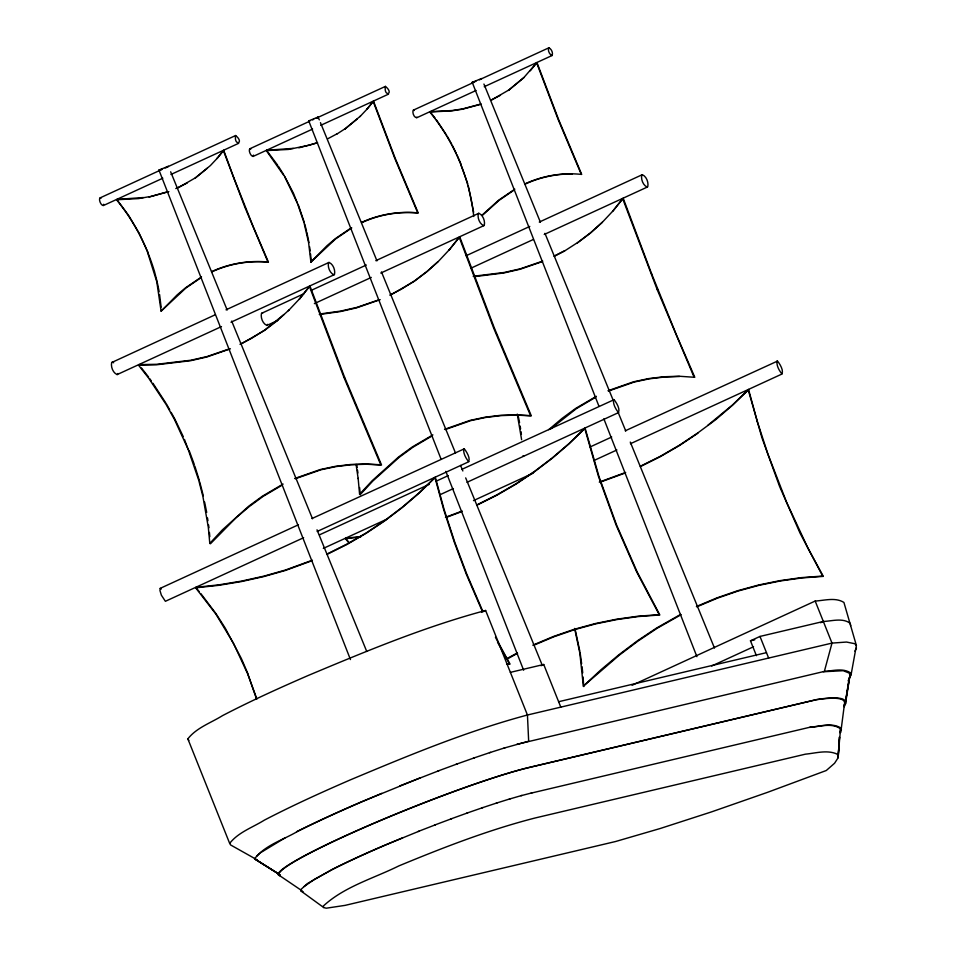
<?xml version="1.0" encoding="UTF-8"?>
<svg xmlns="http://www.w3.org/2000/svg" width="956" height="956" viewBox="0 0 956 956"><rect width="100%" height="100%" fill="white"/><g stroke="black" fill="none" stroke-linecap="round" stroke-linejoin="round"><path stroke-width="1.43" d="M418.967 831.23L385.854 844.769A124.806 10.874 -21.8 0 0 331.792 869.637L307.366 883.583L301.044 889.391L301.092 891.088L323.749 907.567L326.259 908.2L345.116 905.368L615.556 841.519L660.094 828.541L711.467 811.907L767.608 792.309L826.283 770.512L834.564 763.258L838.149 757.738L839.476 736.992M838.149 757.738L839.488 737.112M103.75 204.261C102.423 208.229 97.942 199.708 100.093 197.892L162.436 169.212M253.543 155.111C252.217 159.078 247.735 150.558 249.886 148.742L309.517 121.304M809.636 727.385C819.364 726.775 830.979 722.628 839.822 728.293L840.443 730.241L838.149 755.658L836.966 754.033C827.083 749.647 815.719 753.185 805.442 754.165L535.001 818.013C488.325 830.011 443.261 847.518 398.795 865.933C373.497 878.456 344.136 886.666 323.236 906.133L323.749 907.567M840.778 732.38L844.435 704.225M845.474 703.903L849.968 675.175L849.203 673.072L843.216 670.694L823.271 671.757M849.239 677.888L845.486 701.596L849.968 675.175M848.127 680.827L851.067 674.817L856.397 645.527L843.921 602.447C835.448 597.082 824.514 600.511 815.181 601.049L632.095 685.273M516.826 744.342L824.359 671.399L831.995 643.101L815.181 601.049M839.786 732.69L840.443 730.241M117.947 373.485L117.134 374.585C112.963 372.912 110.669 366.793 111.661 362.539L215.172 314.799M267.74 324.335L266.927 325.434C262.757 323.773 260.462 317.643 261.454 313.389L303.984 293.707M416.971 117.206C414.629 119.106 411.654 112.079 413.362 110.143L474.343 82.097M854.927 651.167L856.468 648.025M257.021 859.791L230.623 844.961L229.667 843.395L187.854 738.869C196.446 727.755 210.87 722.903 222.509 715.638C250.58 701.023 279.439 687.973 308.453 675.378C366.447 651.072 424.787 626.754 485.624 610.478L527.437 715.004L528.668 741.211L504.039 748.082M229.667 843.395C238.259 832.282 252.683 827.43 264.322 820.164C292.393 805.55 321.24 792.5 350.266 779.905C408.248 755.598 466.6 731.28 527.437 715.004L831.995 643.101L846.514 642.05L854.712 643.687L856.397 645.527M350.458 659.568L158.947 170.049L168.399 166.26L167.862 166.714M440.943 458.832L308.74 120.898L317.99 117.074L319.328 119.87M318.193 117.11L316.938 117.947M598.982 406.336L472.216 82.3L481.669 78.523L481.119 78.978L548.887 47.8C551.409 48.804 553.428 53.178 551.982 55.556L484.226 86.721M217.167 158.373L223.393 150.594L244.951 207.404L267.955 262.004C248.799 260.211 229.213 263.521 211.73 271.588M366.961 109.235L373.187 101.444L394.744 158.254L417.748 212.853C398.592 211.073 379.006 214.371 361.523 222.437M299.503 298.965L309.445 286.501L343.945 377.405L380.751 464.771L365.598 463.971L350.482 464.508L335.329 466.349L320.284 469.539L294.723 478.49M449.296 249.815L459.239 237.351L493.738 328.255L530.544 415.621L515.392 414.82L500.275 415.358L485.122 417.198L470.077 420.389L444.516 429.352M298.463 524.76L160.214 588.358L159.951 590.485L161.361 595.17L165.388 601.3L303.638 537.702M463.803 448.699C462.991 453.048 465.751 458.103 468.524 461.509C470.687 458.605 466.755 451.818 464.269 448.83L312.015 518.522M613.597 399.548C612.784 403.91 615.545 408.953 618.317 412.359C620.48 409.455 616.548 402.679 614.063 399.68L461.808 469.372M777.073 360.95C776.248 365.312 779.009 370.366 781.793 373.76C783.956 370.856 780.024 364.081 777.527 361.081L625.272 430.786M283.872 174.996L297.328 203.078L303.924 222.342L308.573 242.489L310.903 262.016L335.652 238.904L351.772 227.934M358.142 478.287L359.587 494.264L360.245 494.599L372.84 481.011L399.202 457.291L412.884 447.253L432.291 435.781M200.76 277.838L185.858 288.055L161.11 311.154L177.123 294.926L185.44 287.887L201.549 276.941M310.903 262.016L326.916 245.776L335.233 238.737L351.342 227.791M282.498 484.931L263.091 496.403L249.408 506.441L236.072 517.734L210.451 543.749L209.794 543.414L222.389 529.851L248.739 506.178L262.422 496.164L283.096 484.047M359.587 494.264L372.183 480.701L398.533 457.028L412.215 447.014L432.889 434.896M217.311 158.182L210.416 165.543L195.06 178.186M367.104 109.032L359.97 116.608M299.73 298.642L288.318 310.76M449.523 249.504L438.481 261.287L427.224 271.277L414.689 280.789L401.365 289.19L389.785 295.141M217.024 158.529L223.668 150.212L234.136 178.629M366.817 109.39L373.461 101.073L395.151 158.146L418.238 213.021C399.07 211.216 379.46 214.502 361.966 222.569M299.264 299.216L309.899 285.904L344.59 377.238L381.552 465.034L366.387 464.222L351.246 464.747L336.07 466.576L321.013 469.755L295.428 478.705M530.293 70.792L536.651 62.845L558.22 119.655L581.224 174.267M449.057 250.066L459.693 236.753L494.383 328.087L531.345 415.896L516.18 415.071L501.04 415.609L485.863 417.425L470.806 420.604L445.221 429.555M612.533 211.467L622.715 198.764L657.214 289.656L694.02 377.023M482.649 215.136L499.128 200.306L514.029 190.101M482.242 214.945L498.709 200.151L514.818 189.192M681.054 614.72L657.13 628.283L637.987 641.07L619.368 655.099L583.351 686.157L600.834 669.869L618.926 654.729L637.533 640.723L656.676 627.973L680.576 614.433M256.674 856.17L259.351 853.708M207.44 168.101L195.55 177.744L178.139 187.818M357.233 118.95L344.853 129.036M283.932 314.524L264.896 329.94L251.571 338.34L239.992 344.291M438.111 261.609L426.782 271.803L414.247 281.303L390.634 294.986M360.484 116.058L345.068 128.905M523.96 77.46L508.329 90.45M289.13 309.875L276.989 320.953L264.454 330.453L240.84 344.124M602.4 222.139L590.7 232.678L578.165 242.203L564.399 251.093L554.098 256.387M550.752 428.826L576.36 408.654L595.767 397.182M548.684 429.698L561.997 418.441L575.679 408.415L596.365 396.31M304.068 886.594L314.536 879.269L332.712 869.339A124.782 10.874 -21.8 0 1 386.774 844.471L402.655 837.826M508.532 90.318L523.673 77.806L536.937 62.475L558.615 119.56L581.714 174.434C562.415 172.295 542.626 175.761 524.999 183.851M707.942 425.205L732.607 404.866L748.536 389.403L757.403 421.835M260.247 852.895L285.091 837.85M235.618 135.537C233.67 146.71 245.035 143.113 235.618 135.537L165.149 167.957M385.411 86.398C383.464 97.56 394.828 93.963 385.411 86.398L316.293 118.186M548.887 47.8C547.441 50.178 549.461 54.54 551.982 55.556M329.019 262.422L328.505 262.781C327.514 267.035 329.808 273.153 333.979 274.826L334.492 274.48C335.484 270.213 333.19 264.095 329.019 262.422L226.022 309.816M478.813 213.284L478.299 213.63C477.307 217.884 479.601 224.015 483.772 225.676L484.286 225.329C485.278 221.063 482.983 214.945 478.813 213.284L375.816 260.665M642.289 174.685L641.775 175.032C640.783 179.298 643.077 185.416 647.248 187.089L647.762 186.731C648.754 182.476 646.459 176.358 642.289 174.685L539.28 222.067M697.892 433.211L679.453 445.532L660.249 456.693L640.341 466.624M336.739 134.151L345.128 128.725M508.604 90.127L491.408 100.081M577.388 242.92L590.258 233.216L601.945 222.688L613.226 210.655L623.169 198.167L651.789 274.229M506.477 658.851L517.1 653.02M506.943 659.15L517.578 653.307M187.209 182.99L175.785 188.583M327.932 138.68L337.002 133.84M491.659 99.782L500.478 95.253M554.528 255.897L564.829 250.603M327.275 553.918L347.207 543.964L366.423 532.791L384.874 520.446L402.524 507.015L419.337 492.615L435.267 477.152L444.134 509.584L454.721 542.028L466.779 574.114L482.565 610.765M327.072 554.361L346.992 544.43L366.184 533.281L384.623 520.948L402.273 507.552L419.075 493.153L435.004 477.725L443.68 509.572L454.339 542.315L466.325 574.233L482.242 611.135M477.068 504.768L497 494.814L516.216 483.652L534.667 471.296L552.317 457.876L569.131 443.465L585.06 428.001L599.03 476.674L616.572 524.964L637.186 571.987L659.843 614.971L638.465 616.536L617.134 619.524L595.851 623.838L574.747 629.586L553.906 636.768L533.412 645.396M476.865 505.222L496.785 495.28L515.977 484.13L534.416 471.798L552.066 458.402L568.868 444.002L584.797 428.575L598.528 476.59L616.118 525.095L636.636 571.855L659.222 614.648L637.855 616.226L616.548 619.213L595.289 623.551L574.209 629.299L553.393 636.493L532.922 645.121M640.544 466.17L660.477 456.227L679.68 445.054L698.131 432.698L715.542 419.815L732.344 405.416L748.273 389.988L762.004 437.991L779.594 486.496L800.1 533.269L822.686 576.05L801.319 577.639L780.024 580.627L758.765 584.964L737.685 590.712L716.869 597.906L696.398 606.522M166.189 167.551L167.145 167.097M479.458 79.814L480.414 79.36M103.188 205.636L162.819 178.21M170.957 174.47L238.725 143.292M252.982 156.497L312.612 129.06M320.75 125.32L388.518 94.142M416.458 117.899L476.088 90.462M117.134 374.585L221.493 326.582M230.982 322.208L333.979 274.826M312.11 289.967L366.327 265.027M266.927 325.434L277.766 320.451M314.357 303.614L371.286 277.431M380.775 273.069L483.772 225.676M466.098 255.742L529.791 226.429M471.057 268.134L533.4 239.454M544.239 234.471L647.248 187.089M317.189 531.464L468.978 461.64M319.495 534.846L429.28 484.334M436.055 481.226L448.256 475.61M323.319 548.409L387.013 519.108M439.88 494.79L453.431 488.552M466.982 482.314L618.771 412.49M473.483 500.609L533.113 473.184M590.043 446.99L611.721 437.012M593.855 460.565L616.895 449.965M630.458 443.727L782.247 373.892M481.561 612.354L485.624 610.478M541.012 665.723L543.725 664.48L560.79 707.129M756.423 655.673L750.472 640.807L759.984 636.433L823.343 621.472C832.007 621.125 842.654 617.588 850.183 623.324L850.709 625.714M711.694 665.997L753.555 646.734M820.63 622.726L823.343 621.472M312.385 560.204L285.474 570.027L263.713 576.181L241.462 581.117L218.781 584.869L195.729 587.343L199.195 591.585M312.194 560.646L285.318 570.481L263.581 576.635L241.354 581.583L218.697 585.335L195.669 587.832L215.865 614.051L233.479 643.245L248.034 674.673L256.531 698.932M462.178 511.054L445.448 517.316M461.987 511.496L446.655 517.28M625.642 472.455L599.269 482.099M625.463 472.909L600.488 482.063M381.803 793.349L363.017 801.295A171.184 14.914 -21.8 0 0 297.603 831.385C283.287 839.906 264.836 845.2 254.571 858.823L279.893 874.704L254.571 858.823L279.319 874.417M696.888 606.797L717.382 598.169L738.211 590.987L759.327 585.251L780.61 580.925L801.929 577.938L823.319 576.372L808.023 548.278L786.633 502.354L767.859 453.921L757.26 421.369M229.476 348.856L207.082 356.54L190.889 360.233L156.7 364.296L138.799 364.618M230.396 348.797L206.699 357.03L190.519 360.723L156.378 364.81L138.489 365.144L148.538 377.955L166.153 404.531L174.458 419.445L188.069 449.129L198.633 479.936L202.875 496.343L208.324 527.425L209.794 543.414M379.269 299.706L356.875 307.39L340.683 311.082L319.627 314.022M380.189 299.646L356.492 307.88L340.312 311.584L319.292 314.524M542.745 261.119L520.351 268.803L504.159 272.484L473.184 276.284M542.339 261.597L519.956 269.281L503.788 272.986L474.272 276.666M607.992 390.753L633.541 381.803L648.586 378.6L663.739 376.772L678.868 376.222L694.809 377.297L676.454 334.935L651.717 274.037M212.172 271.719C229.667 263.641 249.277 260.367 268.445 262.171L253.101 226.381L234.041 178.354M525.442 183.982C540.056 177.219 556.153 173.861 572.238 173.92M608.697 390.968L634.282 382.018L649.339 378.827L664.516 377.011L679.656 376.485M399.919 785.844L438.959 770.679M420.102 777.909L362.001 801.63A171.22 14.926 -21.8 0 0 296.587 831.72M418.059 831.517L435.434 824.801M312.421 119.882L313.652 119.404M434.526 825.088L451.758 818.647M437.932 771.014L457.183 763.928M450.85 818.933L467.675 812.863M474.726 81.702L475.885 81.296M456.155 764.274L474.475 757.797M466.755 813.162L482.9 807.569M473.447 758.132L490.524 752.372M481.979 807.868L497.18 802.849M161.468 169.451L158.947 170.049M489.496 752.707L505.067 747.747M317.308 142.886L298.858 147.833M168.865 191.618L149.387 196.9M480.784 104.3L462.322 109.235L451.841 110.848L429.806 112.007C454.124 141.584 469.743 178.378 473.746 216.486M317.559 142.587L309.206 145.216L288.365 149.447L266.33 150.594L283.621 175.211M167.766 191.738L149.064 196.984M481.035 104.001L462.561 108.924L452.057 110.538L429.997 111.673L435.243 118.341M496.26 803.148L510.265 798.774M509.345 799.073L521.94 795.428M310.246 120.623L308.74 120.898M473.722 82.037L472.216 82.3M493.738 328.255L494.383 328.087M657.214 289.656L657.859 289.489M343.945 377.405L344.59 377.238M521.02 795.715L532.002 792.847M510.373 672.355L543.725 664.48M750.472 640.807L754.75 639.803M558.627 701.716L766.473 652.649M531.07 793.145L810.604 727.074C820.344 726.464 831.971 722.318 840.814 727.982L841.435 729.93M460.792 164.492L467.747 183.779M297.328 203.078L293.516 193.411L284.792 176.621M149.291 196.673L138.572 198.597L116.536 199.744C133.924 220.92 146.698 245.596 154.49 271.516M188.069 449.129L184.46 439.425M293.253 148.383L266.521 150.259L277.634 165.161M143.46 197.534L116.728 199.41L128.642 215.459L139.122 233.192M248.034 674.673L256.841 699.015M824.359 671.399C832.772 670.921 842.69 667.802 850.302 672.713L851.067 674.817M359.85 537.117L345.463 538.682L349.239 543.307M361.368 536.495L345.522 538.192L348.988 542.446M506.572 664.002L509.429 663.787L497.538 642.181M507.194 664.324L510.05 664.121L495.435 637.305M413.362 110.143L414.283 110.502M249.886 148.742L250.807 149.088M100.093 197.892L101.013 198.239M261.968 313.03L262.649 313.102M112.175 362.181L113.656 362.742M160.214 588.358L161.277 589.051M301.092 891.088L303.279 891.924M523.063 455.677L523.709 456.012M278.339 874.74L302.012 890.789M200.939 593.712L215.996 613.68L225.186 628.032L241.39 658.6M141.464 368.012L148.586 377.058M436.295 119.691L446.607 135.214M149.686 378.624L151.323 380.954M152.96 383.284L165.806 402.978M278.435 166.308L283.131 173.801M187.854 738.869L188.822 740.446M447.348 136.397L451.698 144.213M166.559 404.185L169.726 409.861M171.124 412.371L174.613 418.668M452.379 145.455L456.347 153.522M139.289 233.515L147.845 252.157M174.876 419.182L183.277 436.677M456.98 154.812L461.115 164.42M241.533 658.911L248.309 674.625M483.927 84.044L540.427 222.282M544.956 233.336L613.322 400.588M617.851 411.654L625.762 431.001M630.279 442.066L714.467 648.025M320.451 122.643L376.963 260.869M381.48 271.934L455.498 453.013M460.589 465.453L462.847 470.973M465.68 477.892L541.956 664.504M170.658 171.793L227.169 310.019M231.687 321.073L312.493 518.75M317.01 529.803L366.734 651.442M759.984 636.433L768.636 658.063M603.869 418.859L696.912 656.664M445.843 471.356L523.637 670.228M298.153 204.381L304.283 222.366M194.271 464.389L189.097 450.419M147.535 252.229L156.784 281.733L161.11 311.154M199.183 479.984L194.821 466.074M468.201 185.488L473.65 212.244M304.737 224.074L306.494 230.874M154.585 271.863L157.154 281.829M199.72 481.932L203.305 495.77M575.118 629.215L579.814 651.203M574.616 628.439L579.838 653.091L583.351 686.157M306.84 232.236L308.967 242.621M518.152 415.657L519.562 422.576M517.256 414.103L521.606 439.688M204.596 502.008L206.699 512.392M157.429 283.179L159.174 291.771M580.101 652.661L581.642 663.691M520.172 426.053L520.59 428.838M520.996 431.622L521.414 434.406M356.696 464.64L357.114 467.424M357.52 470.209L357.938 472.993M309.577 246.732L310.186 250.831M207.524 517.973L207.942 520.757M208.551 524.928L208.97 527.712M159.58 294.508L161.134 307.199M356.074 464.413L358.177 478.753M582.049 666.631L582.718 672.833M359.599 487.536L360.245 494.599M310.545 253.89L311.309 262.219M209.412 532.432L209.806 536.675M583.04 676.956L583.769 686.575M844.088 706.747A404.627 35.264 -21.8 0 0 816.878 699.505L529.851 767.262A146.125 12.739 -21.8 0 0 383.404 819.292A146.125 12.739 -21.8 0 0 279.797 872.434M843.658 706.066A404.531 35.253 -21.8 0 0 815.85 699.828L528.883 767.584A146.113 12.739 -21.8 0 0 365.479 826.868A146.113 12.739 -21.8 0 0 280.204 875.78"/></g></svg>
